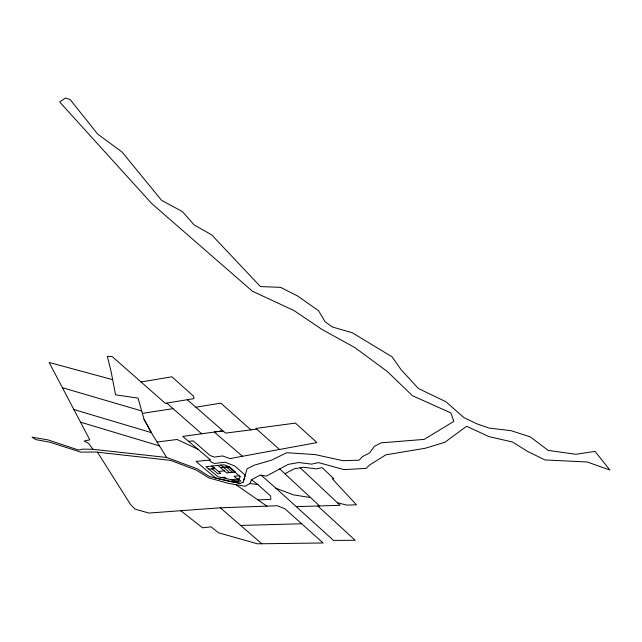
<?xml version="1.0" encoding="UTF-8"?>
<svg xmlns="http://www.w3.org/2000/svg" width="642" height="642" viewBox="0 0 642 642"><rect width="100%" height="100%" fill="white"/><g stroke="black" fill="none" stroke-linecap="round" stroke-linejoin="round"><path stroke-width="0.96" d="M243.214 482.11L247.098 468.772L254.104 465.241L271.397 460.194L286.709 452.73L315.078 454.576L343.013 460.699L359.111 460.186L362.473 456.631L369.543 452.947L374.414 446.31L381.123 442.852L424.21 439.377L453.79 421.385L450.869 412.926L412.429 395.705L387.27 371.477L354.89 347.611L321.65 329.25L293.9 310.471L252.475 291.275L151.785 203.618L59.714 102.022L65.38 98.025L70.074 99.478L97.64 134.05L122.1 152.082L161.607 200.352L182.376 211.579L194.125 224.917L211.603 234.803L260.451 286.589L280.546 287.335L297.736 296.05L318.609 310.784L325.045 321.674L332.283 326.963L352.257 332.757L392.15 356.888L401.001 369.583L418.415 388.522L445.917 401.732L464.014 417.677L477.15 423.953L489.132 428.078L511.192 430.71L530.268 436.881L548.18 450.403L575.858 454.279L595.03 451.39L609.9 470.008L587.269 462.007L544.962 459.929L527.226 451.206L512.525 442.017L488.915 436.6L466.63 426.264L444.93 442.25L425.156 448.276L385.866 454.825L369.447 465.097L366.221 468.363L344.088 469.639L318.52 462.601L311.627 464.126L298.699 462.521L288.146 464.407L266.486 476.059L260.235 475.112L251.512 479.71L249.955 483.458L245.18 486.307L228.785 483.434L208.915 477.913L196.436 470.161L170.66 460.386L95.907 452.016L80.868 452.145L49.883 442.226L35.791 439.601L32.1 437.17L47.941 439.874L78.388 449.986L82.922 449.127L92.913 449.296L166.663 457.473L197.07 468.724L209.428 476.5L229.908 481.516L240.373 483.442L243.214 482.11L245.244 475.128L234.844 466.036L225.069 462.184L214.685 463.428L212.029 462.561L209.115 460.105M284.896 473.74L294.205 468.821L303.337 467.232L316.394 468.877L322.156 467.633L333.936 478.844L332.235 478.78L356.47 504.805L346.712 505.102L337.363 502.726M141.023 381.958L171.887 376.79L193.667 396.283L193.924 398.634L165.275 403.312L112.286 356.655L107.334 356.326L111.082 371.501L115.568 394.838L138.062 398.096L144.033 419.298L152.451 434.578L166.663 457.473M195.89 407.205L220.856 403.144L250.894 429.867L256.656 429.113M142.364 413.376L173.075 408.641M250.894 429.867L225.559 433.117L187.328 399.725M157.065 442.009L177.12 439.497L197.905 449.223M188.612 441.359L193.226 440.861L210.062 455.523L214.388 457.096L222.549 455.948L230.053 458.565L316.923 442.595L295.416 423.086L255.877 428.415L279.487 449.472M214.556 468.13L211.667 468.435L217.991 473.812L220.888 473.523L212.109 466.044M220.375 467.504L229.194 466.565L235.566 472.022L226.714 472.929L217.919 465.41M208.923 469.182L214.572 468.58L211.651 466.092M228.961 467.047L223.898 467.585L220.96 465.081M218.457 471.445L224.275 470.843M221.153 477.528L224.676 477.183L226.425 478.667M239.113 475.762L234.033 476.26L238.479 480.056M97.456 452.185L130.559 504.556L135.093 509.146L148.88 513.054L220.31 507.806L277.264 505.76L284.936 508.793L323.127 542.98L257.418 543.814L218.641 532.82L211.066 526.865L202.535 527.788L180.731 510.711M257.923 499.909L270.739 499.388L270.659 496.017L257.956 484.646L251.471 479.791M296.243 506.642L340.108 505.302L300.175 467.785M240.678 525.437L301.668 523.768M249.955 483.458L257.956 484.646M310.567 497.574L293.394 494.862L275.908 488.209L261.19 475.257M240.373 483.442L215.72 478.097L196.051 461.446L210.592 459.953L182.761 436.416L222.951 430.838L214.267 432.042L242.475 456.277M112.607 379.655L49.137 362.473L89.816 439.85L84.118 441.062L88.588 443.365L92.913 449.296M62.394 387.696L141.681 410.944M73.878 409.532L151.376 432.628L144.033 419.298M80.515 422.155L159.481 445.901M235.943 484.686L266.895 506.129M226.241 466.878L232.597 472.327M223.296 467.191L229.651 472.624M220.31 507.806L261.84 543.766M166.776 403.104L201.676 433.791M275.908 488.209L333.511 540.42L355.162 540.275L317.782 505.984M279.719 468.933L319.572 505.936M240.172 476.661L237.925 481.155L217.943 476.837L206.01 466.71L224.042 464.744L228.183 466.381L240.172 476.661M238.407 478.988L231.353 479.67L233.865 481.805L240.919 481.139L238.407 478.988"/></g></svg>
